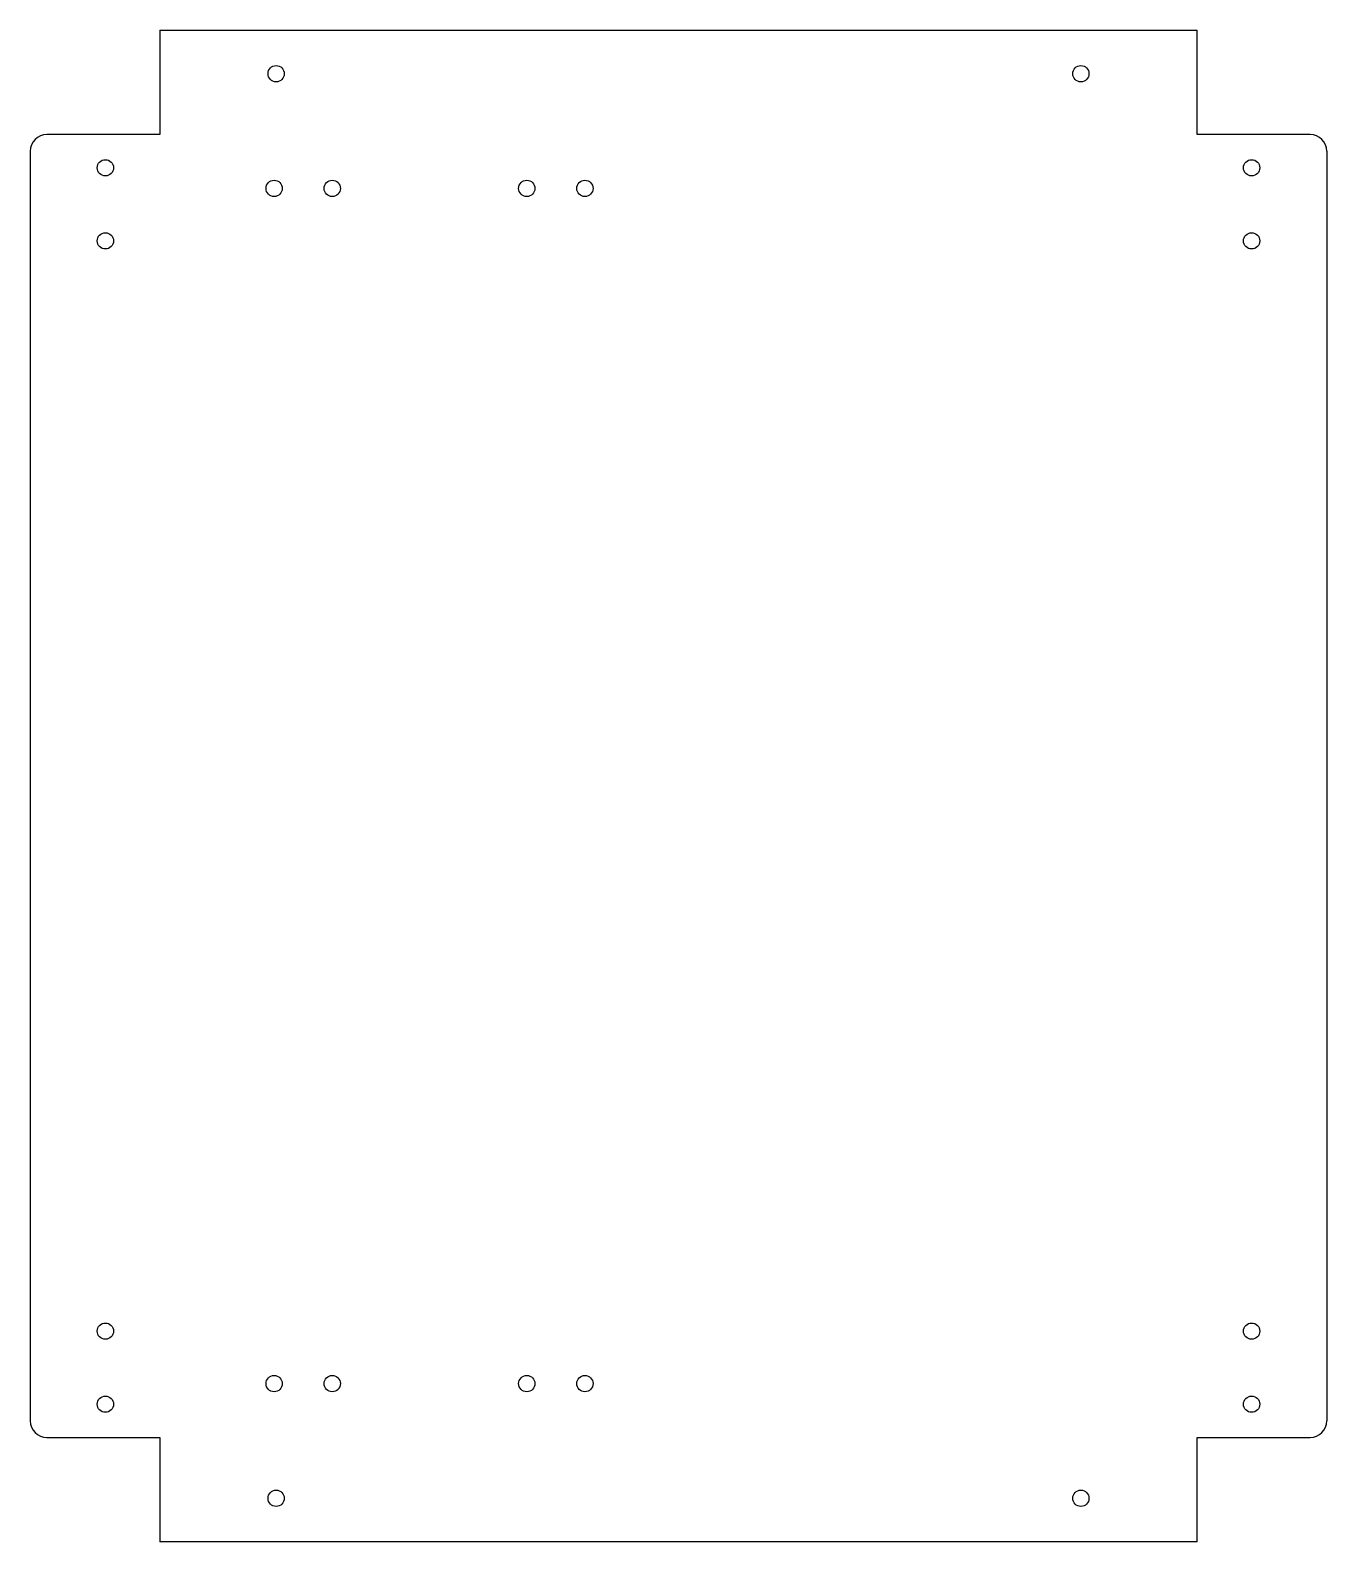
# Model space of a CAD drawing. Header units: millimetres. Extents: x -195 to 195, y -228 to 228.
import ezdxf

# ---------------------------------------------------------------- set-up
doc = ezdxf.new("R2010")
doc.units = ezdxf.units.MM

msp = doc.modelspace()

# ---------------------------------------------------------------- linework, layer by layer
at = {"color": 7, "linetype": 'Continuous', "lineweight": 25}
for p, q in [((-156.2, 227.64), (-156.2, 196.2)), ((-156.2, 227.64), (156.2, 227.64)), ((156.2, 196.2), (156.2, 227.64)), ((-156.2, 196.2), (-190.28, 196.2)), ((190.28, 196.2), (156.2, 196.2)), ((-195.28, 191.2), (-195.28, -191.2)), ((195.28, 191.2), (195.28, -191.2)), ((-190.28, -196.2), (-156.2, -196.2)), ((-156.2, -196.2), (-156.2, -227.64)), ((156.2, -196.2), (190.28, -196.2)), ((156.2, -227.64), (156.2, -196.2)), ((156.2, -227.64), (-156.2, -227.64))]:
    msp.add_line(p, q, dxfattribs=at)
for centre in [(-121.2, 214.54), (121.2, 214.54), (-172.64, 186.2), (172.64, 186.2), (-121.8, 180), (-104.3, 180), (-45.7, 180), (-28.2, 180), (-172.64, 164.2), (172.64, 164.2), (-172.64, -164.2), (172.64, -164.2), (-121.8, -180), (-104.3, -180), (-45.7, -180), (-28.2, -180), (-172.64, -186.2), (172.64, -186.2), (-121.2, -214.54), (121.2, -214.54)]:
    msp.add_circle(centre, 2.45, dxfattribs=at)
for centre, start, end in [((-190.28, 191.2), 90, 180), ((190.28, 191.2), 0, 90), ((-190.28, -191.2), 180, 270), ((190.28, -191.2), 270, 0)]:
    msp.add_arc(centre, 5, start, end, dxfattribs=at)

doc.saveas('drawing.dxf')
